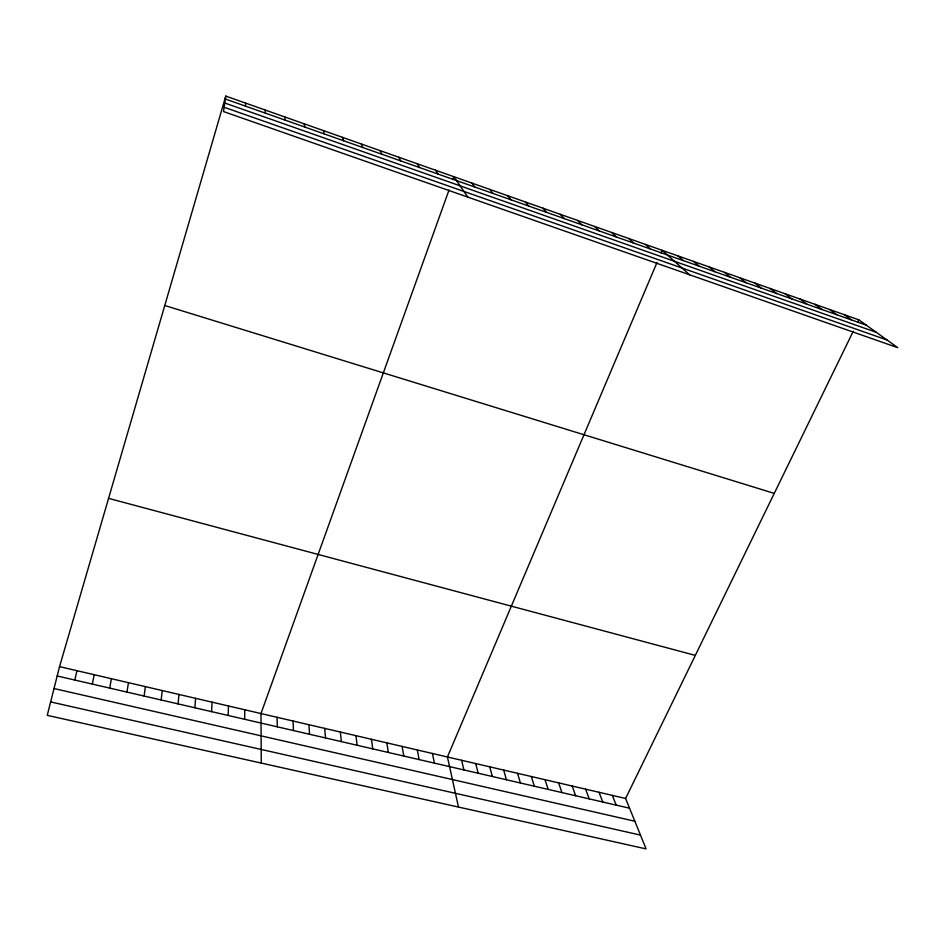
<?xml version="1.0" encoding="UTF-8"?>
<svg xmlns="http://www.w3.org/2000/svg" width="945" height="945" viewBox="0 0 945 945"><rect width="100%" height="100%" fill="white"/><g stroke="black" fill="none" stroke-linecap="round" stroke-linejoin="round"><path stroke-width="1.42" d="M244.649 719.287L244.779 709.789M228.17 715.471L228.489 705.986M245.44 106.123L245.594 103.099M211.574 711.644L212.082 702.17M194.871 707.781L195.58 698.331M178.062 703.895L178.959 694.457M161.134 699.985L162.245 690.559M144.101 696.052L145.4 686.637M225.772 96.095L223.516 111.557L897.75 347.677L858.816 319.823L225.772 96.095L59.547 666.638L47.25 715.341L646.085 848.905L625.602 798.478L853.252 331.258M126.949 692.094L128.461 682.692M109.691 688.102L111.404 678.723M92.303 684.085L94.228 674.718M74.809 680.046L76.947 670.69M449.005 190.063L260.974 713.558L261.269 763.076M452.844 179.361L453.813 176.68L467.834 197.115M656.999 262.486L447.434 756.98L458.479 807.065M661.016 253.024L662.161 250.319L689.637 274.794M857.576 322.363L858.816 319.823M50.64 701.922L640.462 835.085M54.019 688.551L634.851 821.24M57.184 675.97L629.547 808.199M59.547 666.638L625.602 798.478M108.569 498.358L695.319 655.393M164.761 305.507L774.25 493.396M224.756 103.005L876.31 332.333M224.142 107.257L887.012 339.987M225.335 99.024L866.27 325.151M844.287 314.685L851.587 319.965M829.663 309.511L836.797 314.756M814.933 304.314L821.914 309.499M800.12 299.081L806.935 304.219M785.2 293.8L791.851 298.892M770.175 288.497L776.66 293.541M755.055 283.146L761.375 288.142M739.829 277.771L745.971 282.709M724.508 272.349L730.473 277.239M709.081 266.903L714.869 271.735M693.547 261.411L699.158 266.195M677.908 255.882L683.341 260.607M645.482 244.424L650.538 249.043M628.697 238.494L633.54 243.042M611.781 232.517L616.423 237.006M594.736 226.493L599.177 230.923M577.572 220.421L581.801 224.792M560.279 214.314L564.295 218.614M542.867 208.16L546.671 212.389M525.314 201.958L528.893 206.128M507.642 195.709L510.997 199.808M489.829 189.413L492.959 193.441M471.886 183.07L474.792 187.039M435.598 170.242L438.031 174.069M417.241 163.757L419.438 167.501M398.743 157.224L400.704 160.898M380.114 150.633L381.815 154.236M361.344 144.006L362.785 147.514M612.36 795.395L616.175 805.105M599.047 792.288L602.733 801.998M585.664 789.181L589.207 798.879M572.197 786.039L575.611 795.737M342.421 137.32L343.614 140.758M558.649 782.885L561.932 792.572M545.029 779.708L548.171 789.394M531.326 776.518L534.327 786.205M517.553 773.317L520.411 782.98M503.697 770.08L506.402 779.743M323.355 130.575L324.289 133.93M489.746 766.844L492.321 776.495M475.725 763.572L478.146 773.223M461.621 760.288L463.901 769.927M304.136 123.783L304.81 127.067M432.432 753.484L434.393 763.111M417.324 749.976L419.131 759.591M402.133 746.432L403.763 756.035M386.836 742.864L388.312 752.468M371.456 739.285L372.755 748.877M284.776 116.944L285.177 120.133M355.97 735.682L357.104 745.262M340.389 732.056L341.346 741.612M324.702 728.394L325.482 737.95M308.92 724.72L309.523 734.265M293.044 721.023L293.47 730.556M265.261 110.045L265.391 113.152M277.062 717.302L277.298 726.823"/></g></svg>
